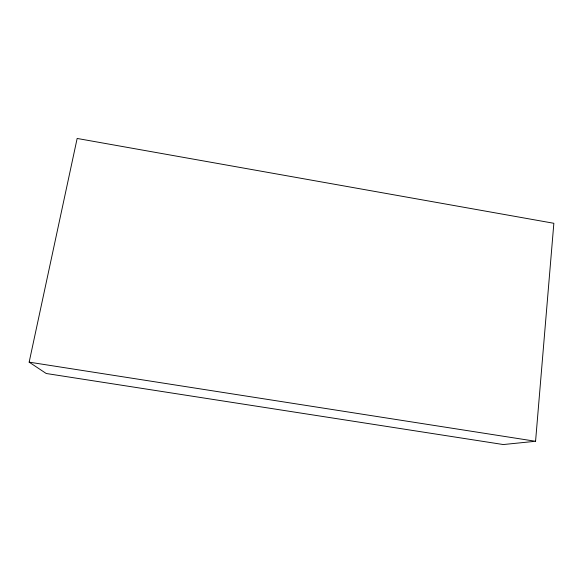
<?xml version="1.0" encoding="UTF-8"?>
<svg xmlns="http://www.w3.org/2000/svg" width="583" height="583" viewBox="0 0 583 583"><rect width="100%" height="100%" fill="white"/><g stroke="black" fill="none" stroke-linecap="round" stroke-linejoin="round"><path stroke-width="0.87" d="M535.566 441.28L553.85 223.289L77.153 138.455L29.15 362.152L46.225 373.499L503.297 444.545L535.566 441.28L29.15 362.152"/></g></svg>
